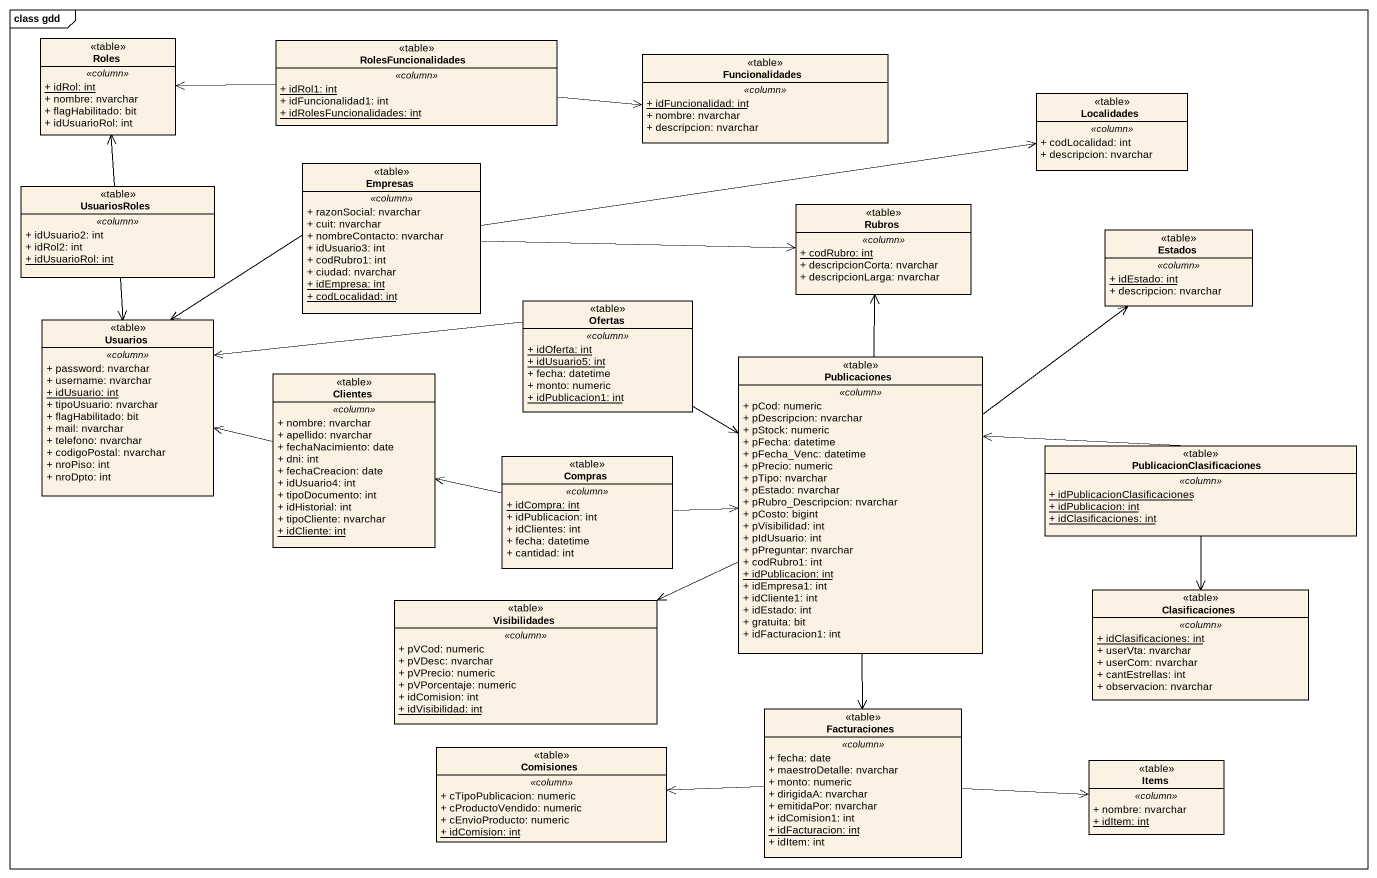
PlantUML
@startuml
mainframe class gdd
hide circle
hide empty members
skinparam classAttributeIconSize 0
class Roles <<table>> {
  .. <<column>> ..
  {static} + idRol: int
  + nombre: nvarchar
  + flagHabilitado: bit
  + idUsuarioRol: int
}
class RolesFuncionalidades <<table>> {
  .. <<column>> ..
  {static} + idRol1: int
  + idFuncionalidad1: int
  {static} + idRolesFuncionalidades: int
}
class Funcionalidades <<table>> {
  .. <<column>> ..
  {static} + idFuncionalidad: int
  + nombre: nvarchar
  + descripcion: nvarchar
}
class Localidades <<table>> {
  .. <<column>> ..
  + codLocalidad: int
  + descripcion: nvarchar
}
class Empresas <<table>> {
  .. <<column>> ..
  + razonSocial: nvarchar
  + cuit: nvarchar
  + nombreContacto: nvarchar
  + idUsuario3: int
  + codRubro1: int
  + ciudad: nvarchar
  {static} + idEmpresa: int
  {static} + codLocalidad: int
}
class UsuariosRoles <<table>> {
  .. <<column>> ..
  + idUsuario2: int
  + idRol2: int
  {static} + idUsuarioRol: int
}
class Rubros <<table>> {
  .. <<column>> ..
  {static} + codRubro: int
  + descripcionCorta: nvarchar
  + descripcionLarga: nvarchar
}
class Estados <<table>> {
  .. <<column>> ..
  {static} + idEstado: int
  + descripcion: nvarchar
}
class Ofertas <<table>> {
  .. <<column>> ..
  {static} + idOferta: int
  {static} + idUsuario5: int
  + fecha: datetime
  + monto: numeric
  {static} + idPublicacion1: int
}
class Usuarios <<table>> {
  .. <<column>> ..
  + password: nvarchar
  + username: nvarchar
  {static} + idUsuario: int
  + tipoUsuario: nvarchar
  + flagHabilitado: bit
  + mail: nvarchar
  + telefono: nvarchar
  + codigoPostal: nvarchar
  + nroPiso: int
  + nroDpto: int
}
class Clientes <<table>> {
  .. <<column>> ..
  + nombre: nvarchar
  + apellido: nvarchar
  + fechaNacimiento: date
  + dni: int
  + fechaCreacion: date
  + idUsuario4: int
  + tipoDocumento: int
  + idHistorial: int
  + tipoCliente: nvarchar
  {static} + idCliente: int
}
class Publicaciones <<table>> {
  .. <<column>> ..
  + pCod: numeric
  + pDescripcion: nvarchar
  + pStock: numeric
  + pFecha: datetime
  + pFecha_Venc: datetime
  + pPrecio: numeric
  + pTipo: nvarchar
  + pEstado: nvarchar
  + pRubro_Descripcion: nvarchar
  + pCosto: bigint
  + pVisibilidad: int
  + pIdUsuario: int
  + pPreguntar: nvarchar
  + codRubro1: int
  {static} + idPublicacion: int
  + idEmpresa1: int
  + idCliente1: int
  + idEstado: int
  + gratuita: bit
  + idFacturacion1: int
}
class Compras <<table>> {
  .. <<column>> ..
  {static} + idCompra: int
  + idPublicacion: int
  + idClientes: int
  + fecha: datetime
  + cantidad: int
}
class PublicacionClasificaciones <<table>> {
  .. <<column>> ..
  {static} + idPublicacionClasificaciones
  {static} + idPublicacion: int
  {static} + idClasificaciones: int
}
class Visibilidades <<table>> {
  .. <<column>> ..
  + pVCod: numeric
  + pVDesc: nvarchar
  + pVPrecio: numeric
  + pVPorcentaje: numeric
  + idComision: int
  {static} + idVisibilidad: int
}
class Clasificaciones <<table>> {
  .. <<column>> ..
  {static} + idClasificaciones: int
  + userVta: nvarchar
  + userCom: nvarchar
  + cantEstrellas: int
  + observacion: nvarchar
}
class Facturaciones <<table>> {
  .. <<column>> ..
  + fecha: date
  + maestroDetalle: nvarchar
  + monto: numeric
  + dirigidaA: nvarchar
  + emitidaPor: nvarchar
  + idComision1: int
  {static} + idFacturacion: int
  + idItem: int
}
class Comisiones <<table>> {
  .. <<column>> ..
  + cTipoPublicacion: numeric
  + cProductoVendido: numeric
  + cEnvioProducto: numeric
  {static} + idComision: int
}
class Items <<table>> {
  .. <<column>> ..
  + nombre: nvarchar
  {static} + idItem: int
}
RolesFuncionalidades -left-> Roles
RolesFuncionalidades -right-> Funcionalidades
Empresas -right-> Localidades
Empresas -right-> Rubros
Empresas --> Usuarios
UsuariosRoles -up-> Roles
UsuariosRoles --> Usuarios
Ofertas -left-> Usuarios
Ofertas -right-> Publicaciones
Clientes -left-> Usuarios
Publicaciones -up-> Rubros
Publicaciones -up-> Estados
Publicaciones -left-> Visibilidades
Publicaciones --> Facturaciones
Compras -left-> Clientes
Compras -right-> Publicaciones
PublicacionClasificaciones -left-> Publicaciones
PublicacionClasificaciones --> Clasificaciones
Facturaciones -left-> Comisiones
Facturaciones -right-> Items
@enduml
